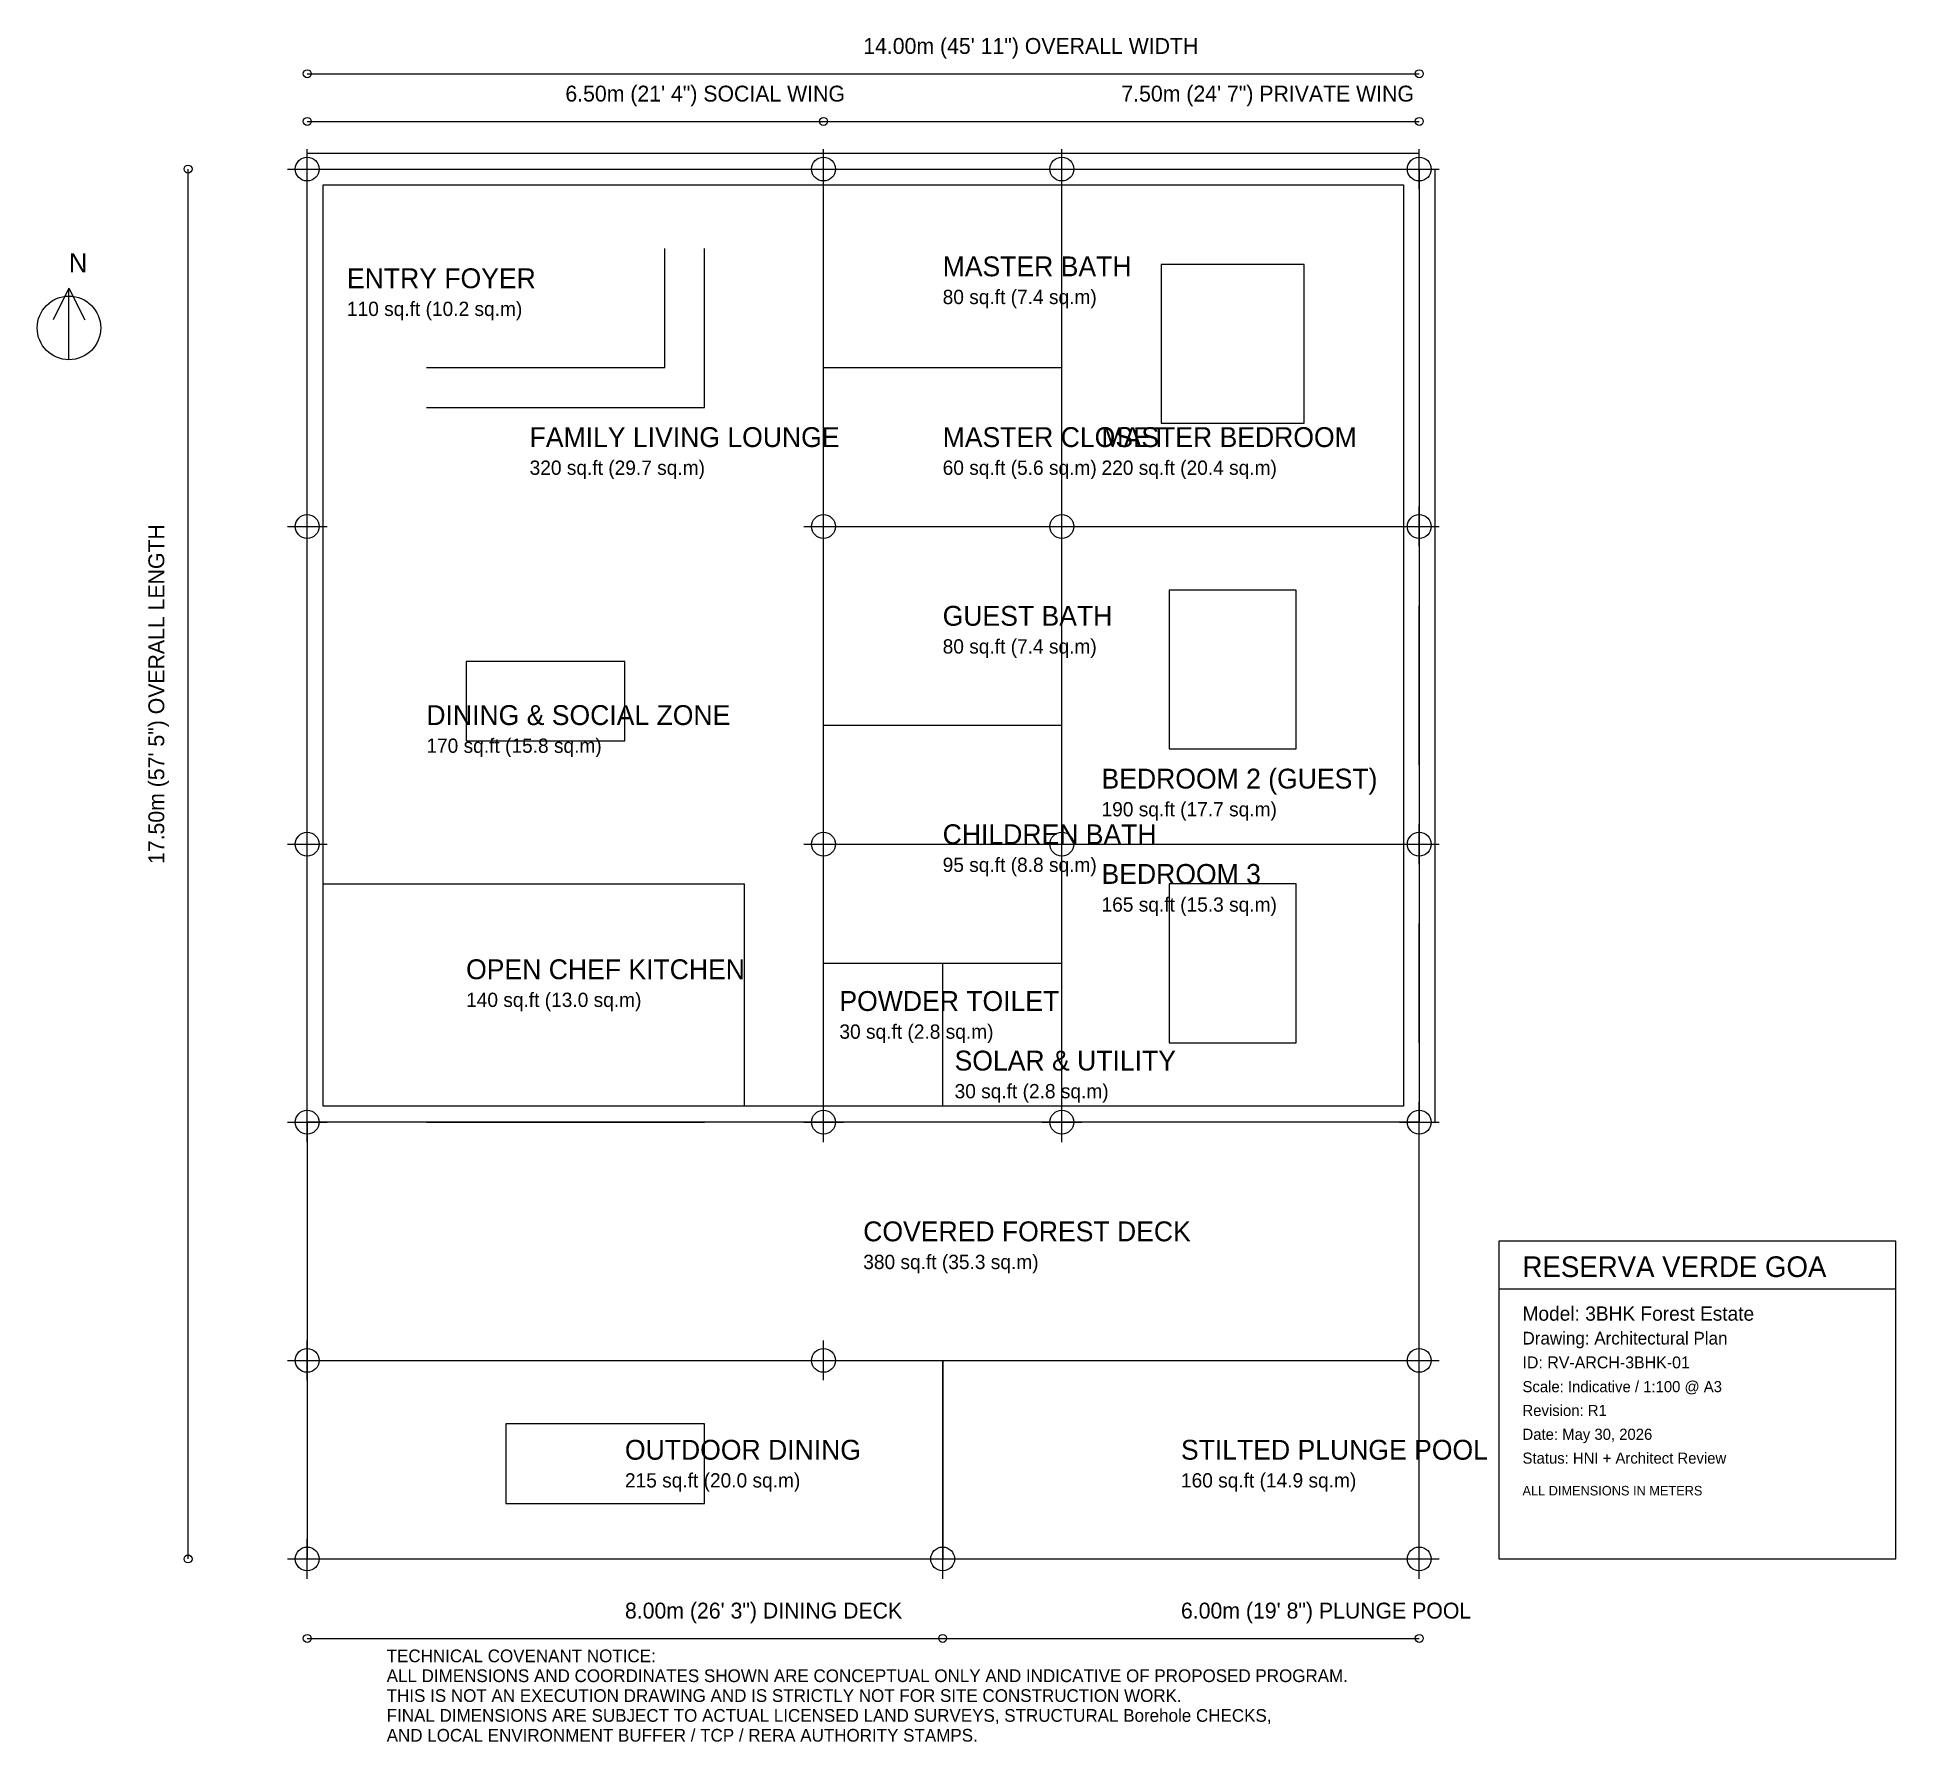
# Model space of a CAD drawing. Extents: x -3.4 to 20, y -7.8 to 13.7.
import ezdxf

# ---------------------------------------------------------------- set-up
doc = ezdxf.new("R2010")
doc.units = 0
for name, color, linetype in [('A-DECK', 8, 'CONTINUOUS'), ('A-DIMS', 5, 'CONTINUOUS'), ('A-DISCLAIMER', 8, 'CONTINUOUS'), ('A-DOOR', 9, 'CONTINUOUS'), ('A-FURN', 9, 'CONTINUOUS'), ('A-KITCHEN', 8, 'CONTINUOUS'), ('A-LANDSCAPE', 9, 'CONTINUOUS'), ('A-NORTH', 7, 'CONTINUOUS'), ('A-STILT', 1, 'CONTINUOUS'), ('A-TEXT', 7, 'CONTINUOUS'), ('A-WALL-EXT', 7, 'CONTINUOUS'), ('A-WALL-INT', 8, 'CONTINUOUS'), ('A-WET', 4, 'CONTINUOUS'), ('A-WINDOW', 4, 'CONTINUOUS')]:
    doc.layers.add(name, color=color, linetype=linetype)

msp = doc.modelspace()

# ---------------------------------------------------------------- linework, layer by layer
at = {"layer": 'A-DECK'}
for p, q in [((0, 0), (0, -3)), ((14, -3), (14, 0)), ((0, -3), (14, -3)), ((0, -3), (0, -5.5)), ((8, -5.5), (8, -3)), ((0, -5.5), (8, -5.5))]:
    msp.add_line(p, q, dxfattribs=at)
at = {"layer": 'A-DIMS'}
for p, q in [((0, 13.2), (14, 13.2)), ((0, 12.6), (6.5, 12.6)), ((6.5, 12.6), (14, 12.6)), ((-1.5, -5.5), (-1.5, 12)), ((0, -6.5), (8, -6.5)), ((8, -6.5), (14, -6.5))]:
    msp.add_line(p, q, dxfattribs=at)
for centre in [(0, 13.2), (14, 13.2), (0, 12.6), (6.5, 12.6), (6.5, 12.6), (14, 12.6), (-1.5, 12), (-1.5, -5.5), (0, -6.5), (8, -6.5), (8, -6.5), (14, -6.5)]:
    msp.add_circle(centre, 0.05, dxfattribs=at)
at = {"layer": 'A-DOOR'}
for p, q in [((0, 10), (0, 11.5)), ((9.5, 9.8), (9.5, 10.6)), ((6.5, 7.8), (6.5, 8.6)), ((9.5, 6.5), (9.5, 7.3)), ((6.8, 5), (7.6, 5)), ((9.5, 2.2), (9.5, 3)), ((6.8, 2), (7.6, 2)), ((6.5, 1), (6.5, 1.8)), ((8, 1), (8, 1.8)), ((2, 0), (5, 0))]:
    msp.add_line(p, q, dxfattribs=at)
at = {"layer": 'A-FURN'}
for p, q in [((4.5, 9.5), (4.5, 11)), ((5, 9), (5, 11)), ((12.55, 10.8), (10.75, 10.8)), ((10.75, 10.8), (10.75, 8.8)), ((12.55, 8.8), (12.55, 10.8)), ((1.5, 9.5), (4.5, 9.5)), ((1.5, 9), (5, 9)), ((10.75, 8.8), (12.55, 8.8)), ((12.45, 6.7), (10.85, 6.7)), ((10.85, 6.7), (10.85, 4.7)), ((12.45, 4.7), (12.45, 6.7)), ((4, 5.8), (2, 5.8)), ((2, 5.8), (2, 4.8)), ((4, 4.8), (4, 5.8)), ((2, 4.8), (4, 4.8)), ((10.85, 4.7), (12.45, 4.7)), ((12.45, 3), (10.85, 3)), ((10.85, 3), (10.85, 1)), ((12.45, 1), (12.45, 3)), ((10.85, 1), (12.45, 1)), ((5, -3.8), (2.5, -3.8)), ((2.5, -3.8), (2.5, -4.8)), ((5, -4.8), (5, -3.8)), ((2.5, -4.8), (5, -4.8))]:
    msp.add_line(p, q, dxfattribs=at)
at = {"layer": 'A-KITCHEN'}
for p, q in [((0.2, 3), (5.5, 3)), ((5.5, 3), (5.5, 0.2))]:
    msp.add_line(p, q, dxfattribs=at)
at = {"layer": 'A-LANDSCAPE'}
for p, q in [((0, 12.2), (14, 12.2)), ((14.2, 0), (14.2, 12))]:
    msp.add_line(p, q, dxfattribs=at)
at = {"layer": 'A-NORTH'}
for p, q in [((-3, 10.5), (-3.2, 10.1)), ((-3, 9.6), (-3, 10.5)), ((-3, 10.5), (-2.8, 10.1))]:
    msp.add_line(p, q, dxfattribs=at)
msp.add_circle((-3, 10), 0.4, dxfattribs=at)
at = {"layer": 'A-STILT'}
for p, q in [((0, 11.75), (0, 12.25)), ((6.5, 11.75), (6.5, 12.25)), ((9.5, 11.75), (9.5, 12.25)), ((14, 11.75), (14, 12.25)), ((-0.25, 12), (0.25, 12)), ((6.25, 12), (6.75, 12)), ((9.25, 12), (9.75, 12)), ((13.75, 12), (14.25, 12)), ((0, 7.25), (0, 7.75)), ((6.5, 7.25), (6.5, 7.75)), ((9.5, 7.25), (9.5, 7.75)), ((14, 7.25), (14, 7.75)), ((-0.25, 7.5), (0.25, 7.5)), ((6.25, 7.5), (6.75, 7.5)), ((9.25, 7.5), (9.75, 7.5)), ((13.75, 7.5), (14.25, 7.5)), ((0, 3.25), (0, 3.75)), ((6.5, 3.25), (6.5, 3.75)), ((9.5, 3.25), (9.5, 3.75)), ((14, 3.25), (14, 3.75)), ((-0.25, 3.5), (0.25, 3.5)), ((6.25, 3.5), (6.75, 3.5)), ((9.25, 3.5), (9.75, 3.5)), ((13.75, 3.5), (14.25, 3.5)), ((0, -0.25), (0, 0.25)), ((6.5, -0.25), (6.5, 0.25)), ((9.5, -0.25), (9.5, 0.25)), ((14, -0.25), (14, 0.25)), ((-0.25, 0), (0.25, 0)), ((6.25, 0), (6.75, 0)), ((9.25, 0), (9.75, 0)), ((13.75, 0), (14.25, 0)), ((0, -3.25), (0, -2.75)), ((6.5, -3.25), (6.5, -2.75)), ((14, -3.25), (14, -2.75)), ((-0.25, -3), (0.25, -3)), ((6.25, -3), (6.75, -3)), ((13.75, -3), (14.25, -3)), ((0, -5.75), (0, -5.25)), ((8, -5.75), (8, -5.25)), ((14, -5.75), (14, -5.25)), ((-0.25, -5.5), (0.25, -5.5)), ((7.75, -5.5), (8.25, -5.5)), ((13.75, -5.5), (14.25, -5.5))]:
    msp.add_line(p, q, dxfattribs=at)
for centre in [(0, 12), (6.5, 12), (9.5, 12), (14, 12), (0, 7.5), (6.5, 7.5), (9.5, 7.5), (14, 7.5), (0, 3.5), (6.5, 3.5), (9.5, 3.5), (14, 3.5), (0, 0), (6.5, 0), (9.5, 0), (14, 0), (0, -3), (6.5, -3), (14, -3), (0, -5.5), (8, -5.5), (14, -5.5)]:
    msp.add_circle(centre, 0.15, dxfattribs=at)
at = {"layer": 'A-TEXT'}
for p, q in [((20, -1.5), (15, -1.5)), ((15, -1.5), (15, -5.5)), ((20, -5.5), (20, -1.5)), ((15, -2.1), (20, -2.1)), ((15, -5.5), (20, -5.5))]:
    msp.add_line(p, q, dxfattribs=at)
at = {"layer": 'A-WALL-EXT'}
for p, q in [((0, 12), (14, 12)), ((0, 0), (0, 12)), ((14, 12), (14, 0)), ((0.2, 11.8), (13.8, 11.8)), ((0.2, 0.2), (0.2, 11.8)), ((13.8, 11.8), (13.8, 0.2)), ((14, 0), (0, 0)), ((13.8, 0.2), (0.2, 0.2))]:
    msp.add_line(p, q, dxfattribs=at)
at = {"layer": 'A-WALL-INT'}
for p, q in [((6.5, 0.2), (6.5, 11.8)), ((9.5, 0.2), (9.5, 11.8)), ((6.5, 9.5), (9.5, 9.5)), ((6.5, 7.5), (13.8, 7.5)), ((6.5, 5), (9.5, 5)), ((6.5, 3.5), (13.8, 3.5)), ((6.5, 2), (9.5, 2)), ((8, 0.2), (8, 2))]:
    msp.add_line(p, q, dxfattribs=at)
at = {"layer": 'A-WET'}
for p, q in [((8, -3), (8, -5.5)), ((14, -5.5), (14, -3)), ((8, -5.5), (14, -5.5))]:
    msp.add_line(p, q, dxfattribs=at)
at = {"layer": 'A-WINDOW'}
for p, q in [((1.5, 12), (4.5, 12)), ((7, 12), (9, 12)), ((10.5, 12), (12, 12)), ((0, 4.5), (0, 6.5)), ((14, 4.5), (14, 6.5)), ((14, 1), (14, 2.5)), ((1.5, 0), (4, 0))]:
    msp.add_line(p, q, dxfattribs=at)

# ---------------------------------------------------------------- texts
at = {"layer": 'A-DIMS'}
for s, p in [('14.00m (45\' 11") OVERALL WIDTH', (7, 13.45)), ('6.50m (21\' 4") SOCIAL WING', (3.25, 12.85)), ('7.50m (24\' 7") PRIVATE WING', (10.25, 12.85)), ('8.00m (26\' 3") DINING DECK', (4, -6.25)), ('6.00m (19\' 8") PLUNGE POOL', (11, -6.25))]:
    msp.add_text(s, height=0.2, dxfattribs=at).set_placement(p)
msp.add_text('17.50m (57\' 5") OVERALL LENGTH', height=0.2, rotation=90, dxfattribs=at).set_placement((-1.8, 3.25))
at = {"layer": 'A-DISCLAIMER'}
for s, p in [('TECHNICAL COVENANT NOTICE:', (1, -6.8)), ('ALL DIMENSIONS AND COORDINATES SHOWN ARE CONCEPTUAL ONLY AND INDICATIVE OF PROPOSED PROGRAM.', (1, -7.05)), ('THIS IS NOT AN EXECUTION DRAWING AND IS STRICTLY NOT FOR SITE CONSTRUCTION WORK.', (1, -7.3)), ('FINAL DIMENSIONS ARE SUBJECT TO ACTUAL LICENSED LAND SURVEYS, STRUCTURAL Borehole CHECKS,', (1, -7.55)), ('AND LOCAL ENVIRONMENT BUFFER / TCP / RERA AUTHORITY STAMPS.', (1, -7.8))]:
    msp.add_text(s, height=0.16, dxfattribs=at).set_placement(p)
at = {"layer": 'A-NORTH'}
msp.add_text('N', height=0.24, dxfattribs=at).set_placement((-3, 10.7))
at = {"layer": 'A-TEXT'}
for s, height, p in [('MASTER BATH', 0.25, (8, 10.65)), ('ENTRY FOYER', 0.25, (0.5, 10.5)), ('110 sq.ft (10.2 sq.m)', 0.18, (0.5, 10.15)), ('80 sq.ft (7.4 sq.m)', 0.18, (8, 10.3)), ('FAMILY LIVING LOUNGE', 0.25, (2.8, 8.5)), ('MASTER CLOSET', 0.25, (8, 8.5)), ('MASTER BEDROOM', 0.25, (10, 8.5)), ('320 sq.ft (29.7 sq.m)', 0.18, (2.8, 8.15)), ('60 sq.ft (5.6 sq.m)', 0.18, (8, 8.15)), ('220 sq.ft (20.4 sq.m)', 0.18, (10, 8.15)), ('GUEST BATH', 0.25, (8, 6.25)), ('80 sq.ft (7.4 sq.m)', 0.18, (8, 5.9)), ('DINING & SOCIAL ZONE', 0.25, (1.5, 5)), ('170 sq.ft (15.8 sq.m)', 0.18, (1.5, 4.65)), ('BEDROOM 2 (GUEST)', 0.25, (10, 4.2)), ('190 sq.ft (17.7 sq.m)', 0.18, (10, 3.85)), ('CHILDREN BATH', 0.25, (8, 3.5)), ('95 sq.ft (8.8 sq.m)', 0.18, (8, 3.15)), ('BEDROOM 3', 0.25, (10, 3)), ('165 sq.ft (15.3 sq.m)', 0.18, (10, 2.65)), ('OPEN CHEF KITCHEN', 0.25, (2, 1.8)), ('140 sq.ft (13.0 sq.m)', 0.18, (2, 1.45)), ('POWDER TOILET', 0.25, (6.7, 1.4)), ('30 sq.ft (2.8 sq.m)', 0.18, (6.7, 1.05)), ('SOLAR & UTILITY', 0.25, (8.15, 0.65)), ('30 sq.ft (2.8 sq.m)', 0.18, (8.15, 0.3)), ('COVERED FOREST DECK', 0.25, (7, -1.5)), ('380 sq.ft (35.3 sq.m)', 0.18, (7, -1.85)), ('RESERVA VERDE GOA', 0.26, (15.3, -1.95)), ('Model: 3BHK Forest Estate', 0.18, (15.3, -2.5)), ('Drawing: Architectural Plan', 0.16, (15.3, -2.8)), ('ID: RV-ARCH-3BHK-01', 0.15, (15.3, -3.1)), ('Scale: Indicative / 1:100 @ A3', 0.14, (15.3, -3.4)), ('Revision: R1', 0.14, (15.3, -3.7)), ('Date: May 30, 2026', 0.14, (15.3, -4)), ('OUTDOOR DINING', 0.25, (4, -4.25)), ('STILTED PLUNGE POOL', 0.25, (11, -4.25)), ('Status: HNI + Architect Review', 0.14, (15.3, -4.3)), ('215 sq.ft (20.0 sq.m)', 0.18, (4, -4.6)), ('160 sq.ft (14.9 sq.m)', 0.18, (11, -4.6)), ('ALL DIMENSIONS IN METERS', 0.12, (15.3, -4.7))]:
    msp.add_text(s, height=height, dxfattribs=at).set_placement(p)

doc.saveas('drawing.dxf')
